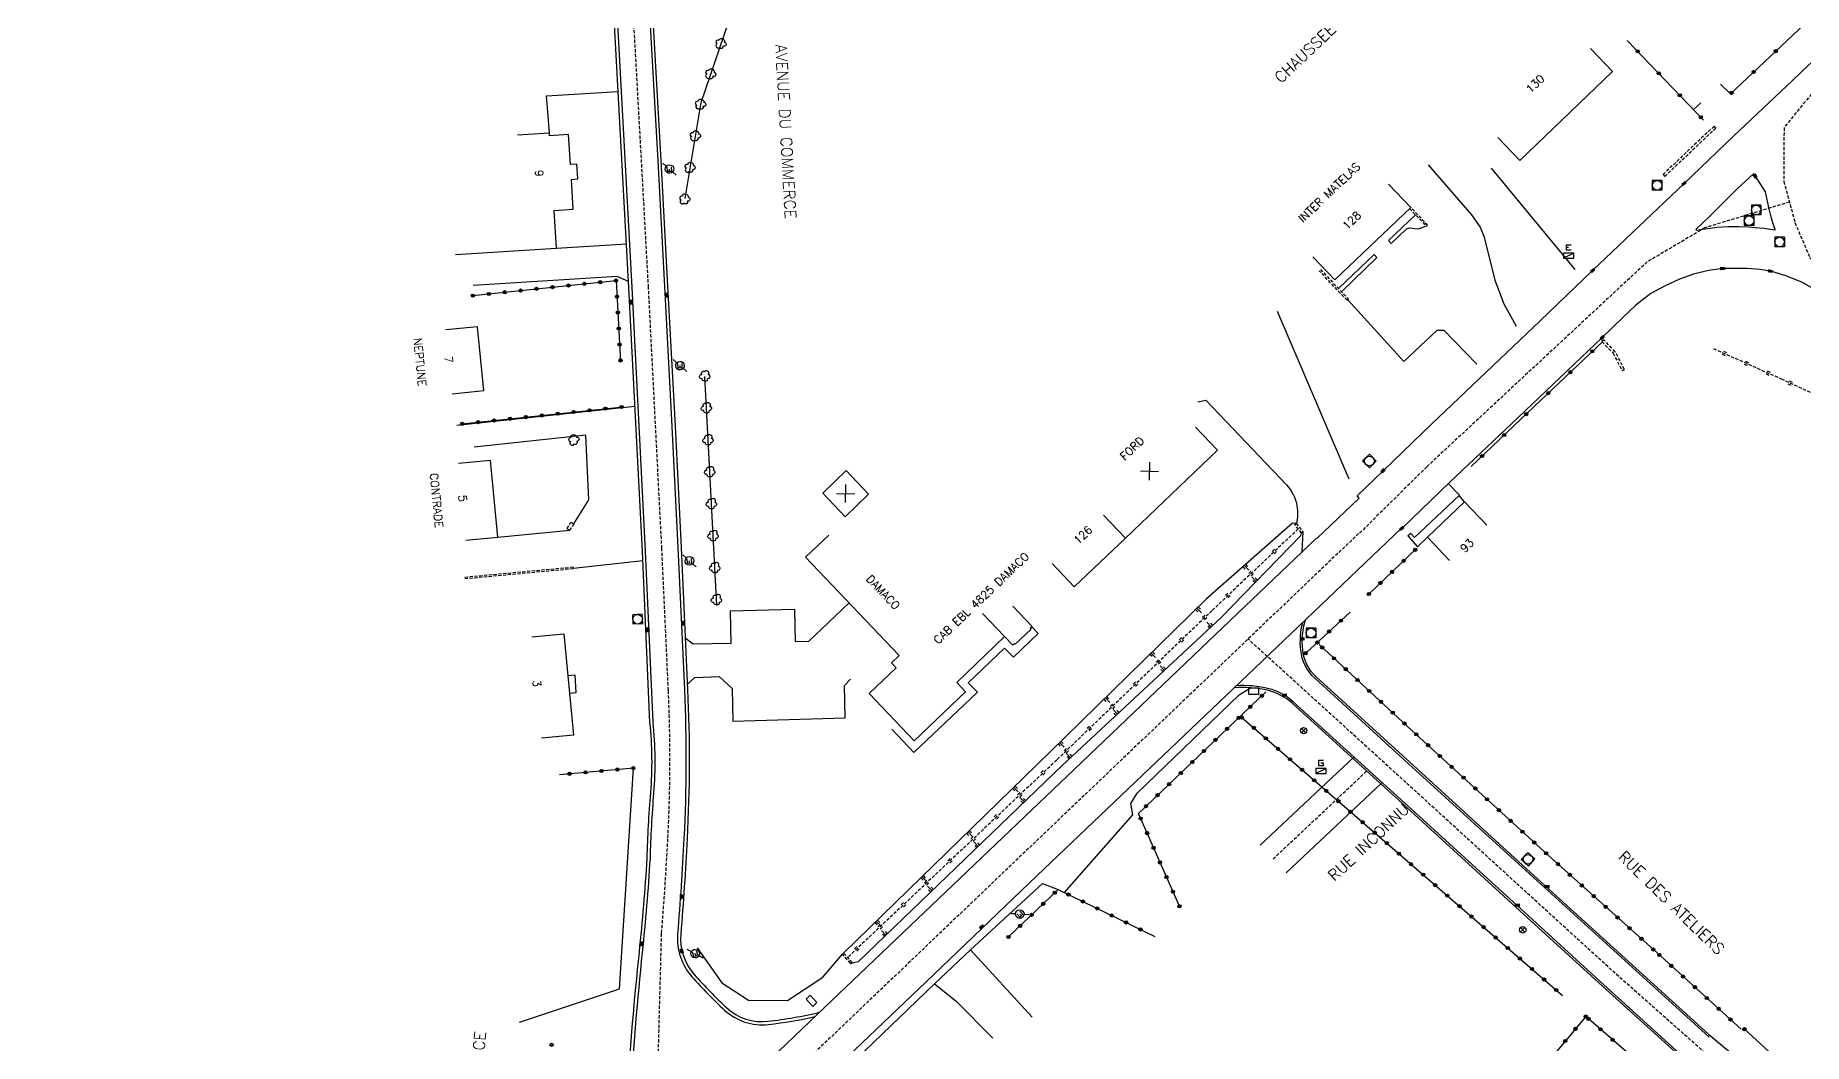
# Model space of a CAD drawing. Header units: millimetres. Extents: x 127000 to 128000, y 154000 to 154800.
# Drawn here: x 127500.4 to 127776.6, y 154248.5 to 154406 of the extents above; entities that cross this region are included whole.
import ezdxf
from ezdxf.enums import TextEntityAlignment as Align

# ---------------------------------------------------------------- set-up
doc = ezdxf.new("R2010")
doc.units = ezdxf.units.MM
doc.linetypes.add('DASHED', pattern=[0.75, 0.5, -0.25])
doc.layers.get('0').update_dxf_attribs({"linetype": 'CONTINUOUS'})
for name, color, linetype in [('W0001', 6, 'DASHED'), ('W0008', 7, 'CONTINUOUS'), ('W0100', 7, 'CONTINUOUS'), ('W0112', 1, 'DASHED'), ('W0211', 2, 'CONTINUOUS'), ('W0220', 5, 'DASHED'), ('W0300', 7, 'CONTINUOUS'), ('W0302', 3, 'CONTINUOUS'), ('W0322', 7, 'CONTINUOUS'), ('W0330', 7, 'CONTINUOUS'), ('W0334', 7, 'CONTINUOUS'), ('W0400', 7, 'CONTINUOUS'), ('W0420', 7, 'CONTINUOUS'), ('W0430', 7, 'CONTINUOUS'), ('W0432', 7, 'CONTINUOUS'), ('W0469', 7, 'CONTINUOUS'), ('W0471', 7, 'CONTINUOUS'), ('W0984', 7, 'CONTINUOUS'), ('W0989', 7, 'CONTINUOUS'), ('W0991', 7, 'CONTINUOUS'), ('W1102', 7, 'CONTINUOUS'), ('W1471', 7, 'CONTINUOUS')]:
    doc.layers.add(name, color=color, linetype=linetype)
doc.styles.get("Standard").update_dxf_attribs({"font": 'romans.shx', "width": 0.85})

# ---------------------------------------------------------------- blocks, each defined once
blk = doc.blocks.new('t322o')
at = {"color": 0, "linetype": 'Continuous'}
for radius in [0.25, 0.15]:
    blk.add_circle((0, 0), radius, dxfattribs=at)
blk = doc.blocks.new('T300')
for p, q in [((-0.8, 0.51), (-0.86, 0.34)), ((-0.86, 0.34), (-0.86, 0.17)), ((-0.86, 0.17), (-0.74, 0.06)), ((-0.69, 0.63), (-0.8, 0.51)), ((-0.8, -0.06), (-0.74, 0.06)), ((-0.74, 0.06), (-0.69, 0.11)), ((-0.57, 0.69), (-0.69, 0.63)), ((-0.46, 0.69), (-0.57, 0.69)), ((-0.29, 0.63), (-0.46, 0.69)), ((-0.29, 0.63), (-0.17, 0.74)), ((-0.23, 0.57), (-0.29, 0.63)), ((-0.17, 0.74), (-0.06, 0.8)), ((-0.06, 0.8), (0.06, 0.8)), ((0.06, 0.8), (0.23, 0.74)), ((0.23, 0.74), (0.34, 0.63)), ((0.34, 0.63), (0.4, 0.51)), ((0.46, 0.46), (0.34, 0.46)), ((0.4, 0.51), (0.4, 0.46)), ((0.57, 0.4), (0.46, 0.46)), ((0.57, 0.4), (0.69, 0.29)), ((0.69, 0.29), (0.74, 0.17)), ((0.74, 0.06), (0.69, -0.17)), ((0.74, 0.17), (0.74, 0.06)), ((-0.8, -0.17), (-0.8, -0.06)), ((-0.8, -0.23), (-0.8, -0.17)), ((-0.74, -0.34), (-0.8, -0.23)), ((-0.69, -0.4), (-0.74, -0.34)), ((-0.51, -0.46), (-0.69, -0.4)), ((-0.4, -0.46), (-0.51, -0.46)), ((-0.4, -0.46), (-0.34, -0.46)), ((-0.34, -0.46), (-0.34, -0.4)), ((-0.34, -0.51), (-0.34, -0.46)), ((-0.29, -0.63), (-0.34, -0.51)), ((-0.17, -0.74), (-0.29, -0.63)), ((-0.06, -0.8), (-0.17, -0.74)), ((0.06, -0.8), (-0.06, -0.8)), ((0.17, -0.74), (0.06, -0.8)), ((0.23, -0.69), (0.17, -0.74)), ((0.29, -0.46), (0.23, -0.46)), ((0.29, -0.63), (0.23, -0.69)), ((0.46, -0.4), (0.29, -0.46)), ((0.34, -0.51), (0.29, -0.63)), ((0.34, -0.51), (0.34, -0.46)), ((0.57, -0.34), (0.46, -0.4)), ((0.63, -0.29), (0.57, -0.34)), ((0.69, -0.17), (0.63, -0.29))]:
    blk.add_line(p, q)
blk = doc.blocks.new('t991o')
at = {"color": 0, "linetype": 'Continuous'}
for p, q in [((-1, 1), (1, -1)), ((-1, -1), (1, 1))]:
    blk.add_line(p, q, dxfattribs=at)
blk = doc.blocks.new('T400')
for p, q in [((-0.15, 0.3), (0.15, 0.3)), ((-0.15, -0.25), (-0.15, 0.3)), ((-0.15, 0.15), (0.15, 0.15)), ((-0.15, 0), (0.15, 0)), ((0.15, 0.3), (0.15, -0.25)), ((-0.15, -0.15), (0.15, -0.15)), ((-0.15, -0.25), (-0.15, -0.3)), ((-0.15, -0.3), (0.15, -0.3)), ((0.15, -0.3), (0.15, -0.25))]:
    blk.add_line(p, q)
blk = doc.blocks.new('T471')
for p, q in [((-0.333334, 0.333334), (-0.333334, -0.333334)), ((-0.333334, 0.333334), (0.333334, 0.333334)), ((-0.333334, 0), (0, 0)), ((0.500001, 0.500001), (1.000002, 1.000002)), ((-0.500001, -0.500001), (-1.000002, -1.000002)), ((-0.333334, -0.333334), (0.333334, -0.333334))]:
    blk.add_line(p, q)
blk.add_ellipse((0, 0), major_axis=(0.471405, 0.471405), ratio=1, start_param=5.4977871438, end_param=11.780972451)
blk = doc.blocks.new('T420')
for p, q in [((0.75, 0.75), (-0.75, 0.75)), ((-0.75, 0.75), (-0.75, -0.75)), ((0.75, 0.75), (0.75, -0.75)), ((0.75, -0.75), (-0.75, -0.75))]:
    blk.add_line(p, q)
blk.add_ellipse((0, 0), major_axis=(-0.53, 0.53), ratio=1, start_param=3.926991, end_param=10.210176)
blk = doc.blocks.new('t211o')
at = {"color": 0, "linetype": 'Continuous'}
for p, q in [((-0.29, 0.5), (-0.29, 0)), ((0, 1), (0, 0)), ((0.29, 0.5), (0.29, 0))]:
    blk.add_line(p, q, dxfattribs=at)
blk = doc.blocks.new('t220o')
at = {"color": 0, "linetype": 'Continuous'}
for p, q in [((-0.25, 0.25), (0.25, 0.25)), ((-0.25, -0.25), (0.25, -0.25))]:
    blk.add_line(p, q, dxfattribs=at)
blk = doc.blocks.new('T430')
at = {"flags": 128}
for points in [[(0.8, 0.8), (-0.8, 0.8)], [(-0.8, 0.8), (-0.8, 0)], [(0.8, 0.8), (-0.8, 0)], [(-0.8, 0), (0.8, 0)], [(-0.4, 2.1), (0.4, 2.1)], [(-0.4, 2.1), (-0.4, 1.3)], [(-0.4, 1.7), (0, 1.7)], [(-0.4, 1.3), (0.4, 1.3)], [(0.8, 0), (0.8, 0.8)]]:
    blk.add_lwpolyline(points, dxfattribs=at)
blk = doc.blocks.new('T1471')
at = {"color": 0, "linetype": 'Continuous', "flags": 128}
blk.add_lwpolyline([(-0.75, -0.5), (-0.75, 0.5), (0.75, 0.5), (0.75, -0.5), (-0.75, -0.5)], dxfattribs=at)
blk = doc.blocks.new('T469')
at = {"color": 0, "linetype": 'Continuous', "flags": 128}
for points in [[(-0.35, 0.35), (0.35, -0.35)], [(-0.35, -0.35), (0.35, 0.35)]]:
    blk.add_lwpolyline(points, dxfattribs=at)
at = {"color": 0, "linetype": 'Continuous'}
blk.add_circle((0, 0), 0.5, dxfattribs=at)
blk = doc.blocks.new('T432')
at = {"flags": 128}
for points in [[(0.8, 0.8), (-0.8, 0.8)], [(-0.8, 0.8), (-0.8, 0)], [(0.8, 0.8), (-0.8, 0)], [(-0.8, 0), (0.8, 0)], [(-0.4, 2.1), (-0.4, 1.3)], [(-0.4, 1.3), (0.4, 1.3)], [(-0.39, 2.1), (0.41, 2.1)], [(0, 1.7), (0.4, 1.7)], [(0.4, 1.3), (0.4, 1.7)], [(0.8, 0), (0.8, 0.8)]]:
    blk.add_lwpolyline(points, dxfattribs=at)

msp = doc.modelspace()

# ---------------------------------------------------------------- linework, layer by layer
at = {"layer": 'W0001'}
msp.add_line((127693.74, 154277.32), (127708.49, 154291.19), dxfattribs=at)
msp.add_lwpolyline([(127597.1, 154223.18), (127598.22, 154265.76, 0.007333), (127599.21, 154280.63, 0.024583), (127599.28, 154303.68), (127598.26, 154325.83), (127596.18, 154366.61), (127593.62, 154412.92), (127591.14, 154457.18), (127588.03, 154513.7), (127587.87, 154516.36, 0.434401), (127571.65, 154530.68), (127558.17, 154529.92), (127550.2, 154529.48, -0.257329), (127537.33, 154535.39, -0.146468), (127534.25, 154543.95), (127533.04, 154566.09, -0.144999), (127534.79, 154574.16, -0.121712), (127539.87, 154579.67, -0.133002), (127547.05, 154582.06), (127633.66, 154586.88)], format="xyb", dxfattribs=at)
for points in [[(127797.9, 154404.09), (127789.26, 154404.28), (127783.29, 154401.75), (127778.28, 154397.38), (127773.53, 154391.54), (127773.5, 154383.15), (127775.24, 154376.72), (127777.57, 154371.24), (127785.1, 154366.27), (127795.07, 154363.7), (127802.41, 154366.32), (127809.12, 154370.35), (127811.76, 154375.62), (127813.61, 154381.93), (127812.97, 154390.29), (127809.05, 154398.42), (127803.67, 154401.8), (127797.9, 154404.09)], [(127774.37, 154379.93), (127761.16, 154375.9), (127752.17, 154370.59), (127717.73, 154338.58), (127707.2, 154328.17)]]:
    msp.add_lwpolyline(points, dxfattribs=at)
at = {"layer": 'W0001', "flags": 128}
msp.add_lwpolyline([(127707.09, 154328.15), (127696.07, 154317.64), (127684.73, 154306.8), (127668.4, 154291.23), (127654.07, 154277.57), (127636.76, 154261.04), (127611.11, 154236.57), (127590.61, 154216.98), (127581.88, 154208.69), (127574.39, 154201.54), (127567.68, 154195.2, -0.051498), (127557.61, 154186.6, -0.013521), (127547.3, 154179.89, -0.05324), (127532.51, 154172.86, -0.006405), (127518.19, 154168.05), (127507.64, 154164.65), (127491.91, 154159.67), (127471.15, 154153.06), (127458.13, 154148.93), (127450.11, 154146.8, -0.021271), (127434.93, 154143.45)], format="xyb", dxfattribs=at)
msp.add_lwpolyline([(127762.31, 154246.05), (127747.08, 154259.54), (127735.29, 154270.28), (127716.5, 154287.43), (127689.83, 154311.68)], dxfattribs=at)
at = {"layer": 'W0008'}
for p, q in [((127768.74, 154384.35), (127767.58, 154383.22)), ((127691.72, 154279.49), (127706.32, 154293.21)), ((127695.77, 154275.15), (127710.66, 154289.17))]:
    msp.add_line(p, q, dxfattribs=at)
at = {"layer": 'W0008', "flags": 128}
for points in [[(127590.93, 154222.85), (127592.35, 154231.49, 0.024691), (127593.38, 154240.59, -0.010136), (127595.25, 154262.72, 0.010631), (127596.47, 154277.41, -0.013669), (127597.03, 154287.65, 0.0472), (127596.89, 154298.7), (127595.71, 154325.38), (127593.62, 154366.57), (127591.11, 154412.55)], [(127596.12, 154413.06), (127597.62, 154386.37), (127598.67, 154366.75), (127599.83, 154344.89), (127600.76, 154325.95), (127601.78, 154303.8, -0.024583), (127601.71, 154280.5, -0.007299), (127600.72, 154265.63, 0.205148), (127602.96, 154258.93, 0.023134), (127608.05, 154253.73, 0.21978), (127614.9, 154251.48, 0.025954), (127622.18, 154252.7, 0.563315)], [(127436.07, 154138.36, 0.001772), (127440.37, 154139.36, 0.024836), (127450.07, 154142.18), (127472.37, 154149.24), (127493.12, 154155.85), (127508.86, 154160.84), (127519.41, 154164.24, 0.006405), (127533.83, 154169.09, 0.05324), (127549.39, 154176.48, 0.013521), (127559.88, 154183.31, 0.051114), (127570.51, 154192.36), (127577.14, 154198.64), (127584.64, 154205.79), (127593.37, 154214.08), (127613.87, 154233.67), (127639.52, 154258.14), (127656.84, 154274.68), (127671.16, 154288.33), (127687.49, 154303.91), (127698.83, 154314.75), (127713.77, 154329)], [(127700.51, 154327.45), (127689.33, 154316.78), (127662.7, 154291.36), (127622.54, 154253.04), (127608.26, 154239.42), (127591.01, 154222.93), (127578.51, 154210.96), (127568.28, 154201.37, 0.003476), (127561.96, 154195.35, -0.043326), (127554.25, 154189.11, -0.0103), (127545.82, 154183.66), (127536.44, 154178.82), (127529.49, 154178.51), (127512.95, 154173.23), (127486.44, 154164.75), (127481.62, 154160.6), (127464.4, 154155.15), (127455.63, 154152.84, -0.024135), (127442.84, 154150.12, -0.003067), (127434.5, 154148.82)], [(127761.82, 154249.5), (127734.33, 154274.48), (127714.88, 154292.21), (127700.25, 154305.56, -0.184094), (127698.05, 154309.92, -0.086801), (127698.36, 154314.3)], [(127762.9, 154241.81), (127759.99, 154244.46), (127745.4, 154257.69), (127733.61, 154268.44), (127714.82, 154285.58), (127696.89, 154301.88, 0.124465), (127693.06, 154303.92, 0.077469), (127687.97, 154304.37)]]:
    msp.add_lwpolyline(points, format="xyb", dxfattribs=at)
at = {"layer": 'W0008'}
for points in [[(127700.57, 154327.39), (127707.17, 154333.68), (127706.85, 154334.04), (127710.91, 154337.96), (127718.54, 154345.27), (127735.43, 154361.37), (127743.63, 154369.24), (127754.9, 154379.95), (127757.91, 154382.83), (127765.67, 154390.26), (127774.88, 154398.93), (127777.28, 154401.26), (127778.94, 154402.71), (127779.91, 154403.54), (127781.04, 154404.38), (127782.43, 154405.18), (127783.9, 154405.8), (127785.93, 154406.44)], [(127768.73, 154384.32), (127768.89, 154384.2), (127769.01, 154383.98), (127770.59, 154381.54), (127770.78, 154380.55), (127771.11, 154379.07), (127771.49, 154377.6), (127771.78, 154376.6), (127772.12, 154375.71), (127772.11, 154375.54), (127770.37, 154375.8), (127768.97, 154375.92), (127768.01, 154376.01), (127766.47, 154376.06), (127764.74, 154376.06), (127763.02, 154375.95), (127761.57, 154375.76), (127760.49, 154375.57), (127759.91, 154375.48), (127759.76, 154375.64), (127761.92, 154377.73), (127766.17, 154381.93), (127767.58, 154383.22)], [(127778.86, 154365.98), (127776.44, 154367.36), (127773.97, 154368.37), (127772.13, 154368.93), (127771.39, 154369.12), (127769.79, 154369.39), (127767.79, 154369.55), (127765.54, 154369.57), (127763.93, 154369.55), (127761.76, 154369.26), (127759.39, 154368.67), (127757.2, 154367.89), (127754.95, 154366.86), (127752.74, 154365.67), (127750.37, 154363.82), (127748.32, 154361.85), (127745.11, 154358.75), (127732.02, 154346.26), (127721.36, 154336.16), (127713.83, 154328.95)], [(127761.76, 154249.96), (127767.02, 154245.56), (127770.22, 154242.54), (127776.21, 154237.16), (127781.21, 154232.55), (127785.44, 154228.55), (127789.1, 154224.95), (127793.57, 154220.59), (127798.45, 154215.61), (127805.31, 154208.31), (127812.37, 154200.79), (127814.94, 154198.02), (127820.98, 154191.71), (127830.97, 154181.04), (127842.63, 154168.64), (127846.3, 154164.68), (127853.63, 154156.96), (127860.96, 154149.2), (127864.38, 154145.51), (127870.19, 154139.3), (127873.8, 154135.3), (127875.09, 154133.48), (127876.03, 154131.8), (127876.61, 154129.88)]]:
    msp.add_lwpolyline(points, dxfattribs=at)
at = {"layer": 'W0100'}
for p, q in [((127685.05, 154341.16), (127681.59, 154344.77)), ((127662.68, 154319.84), (127659.25, 154323.47))]:
    msp.add_line(p, q, dxfattribs=at)
for points in [[(127743.28, 154403.91), (127746.74, 154400.31), (127732.28, 154386.4), (127728.81, 154390.01)], [(127566.03, 154371.74), (127581.81, 154372.71), (127581.43, 154378.62), (127584.43, 154378.8), (127584.15, 154383.47), (127585.14, 154383.53), (127585, 154385.86), (127584.01, 154385.8), (127583.7, 154390.46), (127580.73, 154390.29), (127580.71, 154390.69), (127575.72, 154390.39)], [(127699.92, 154371.39), (127703.37, 154367.77), (127715.23, 154379.09), (127711.78, 154382.71)], [(127565.5, 154349.98), (127570.47, 154350.48), (127569.48, 154360.45), (127564.5, 154359.95)], [(127685.05, 154341.16), (127670.7, 154327.42), (127662.68, 154319.84)], [(127567.67, 154327.13), (127572.65, 154327.61), (127571.5, 154339.55), (127566.52, 154339.07)], [(127727.1, 154329.48), (127723.65, 154333.1), (127717.86, 154327.58), (127721.3, 154323.96)], [(127624.34, 154327.89), (127620.72, 154324.44), (127635.34, 154309.11), (127634.15, 154307.97), (127634.86, 154307.2), (127630.66, 154303.18), (127637.68, 154295.78), (127645.71, 154303.44), (127644.33, 154304.88), (127651.79, 154312.05), (127653.06, 154310.73), (127653.34, 154311), (127653.47, 154310.87), (127655.93, 154313.21), (127655.8, 154313.35), (127656.09, 154313.63), (127653.07, 154316.79)], [(127577.96, 154312.02), (127582.93, 154312.51), (127584.47, 154296.67), (127579.49, 154296.19)]]:
    msp.add_lwpolyline(points, dxfattribs=at)
msp.add_lwpolyline([(127627.07, 154338.01), (127630.56, 154334.31), (127626.89, 154330.77), (127623.4, 154334.48)], close=True, dxfattribs=at)
at = {"layer": 'W0112'}
for p, q in [((127754.91, 154383.93), (127762.87, 154391.49)), ((127762.87, 154391.49), (127762.6, 154391.78)), ((127747.17, 154356.56), (127745.38, 154358.41)), ((127748.6, 154353.78), (127747.17, 154356.56))]:
    msp.add_line(p, q, dxfattribs=at)
for points in [[(127762.6, 154391.78), (127754.63, 154384.23), (127754.91, 154383.93)], [(127715.04, 154378.91), (127717.67, 154376.15), (127717.87, 154376.32), (127715.23, 154379.09)], [(127701.13, 154369.4), (127705.5, 154364.76), (127705.29, 154364.58), (127700.92, 154369.21)], [(127745.38, 154358.41), (127745.1, 154358.13), (127746.84, 154356.33)], [(127746.84, 154356.33), (127748.24, 154353.6), (127748.6, 154353.78)], [(127567.48, 154321.12), (127584.44, 154322.7), (127584.43, 154322.88), (127567.47, 154321.3)]]:
    msp.add_lwpolyline(points, dxfattribs=at)
for points in [[(127583.45, 154328.92), (127584.07, 154329.93), (127584.52, 154329.66), (127583.9, 154328.66)], [(127698.42, 154328.44), (127698.19, 154328.25), (127697.08, 154329.56), (127697.31, 154329.74)], [(127628, 154261.11), (127627.82, 154260.94), (127627.73, 154261.04), (127626.46, 154262.44), (127626.64, 154262.61)]]:
    msp.add_lwpolyline(points, close=True, dxfattribs=at)
at = {"layer": 'W0211'}
for points in [[(127694.36, 154362.89), (127705.57, 154336.71)], [(127697.31, 154329.74), (127696.77, 154329.78), (127683.31, 154317.94), (127658.86, 154293.99), (127626.64, 154262.61)], [(127628, 154261.11), (127628.98, 154261.31), (127660.86, 154291.98), (127685.64, 154315.05), (127698.08, 154327.85), (127698.19, 154328.25)]]:
    msp.add_lwpolyline(points, dxfattribs=at)
at = {"layer": 'W0220'}
for points in [[(127762.5, 154357.05), (127773.08, 154352.32), (127789.03, 154344.99), (127795.25, 154341.68), (127799.24, 154338.61), (127801.46, 154335.46), (127802.54, 154332.45), (127802.9, 154329.35), (127802.67, 154326), (127801.14, 154321.82), (127797.72, 154316.18), (127794.11, 154310.27), (127792.49, 154306.41), (127791.86, 154303.14), (127791.41, 154299.93)], [(127697.66, 154328.88), (127684.16, 154316.09), (127659.93, 154292.77), (127627.26, 154261.92)]]:
    msp.add_lwpolyline(points, dxfattribs=at)
at = {"layer": 'W0302'}
for points in [[(127601.88, 154380.46), (127604.38, 154395.46), (127609.43, 154410.27), (127616.1, 154425.89)], [(127604.94, 154352.7), (127606.8, 154316.94)]]:
    msp.add_lwpolyline(points, dxfattribs=at)
at = {"layer": 'W0322'}
for p, q in [((127749.04, 154405.18), (127760.96, 154392.73)), ((127759.38, 154394.39), (127760.54, 154395.45))]:
    msp.add_line(p, q, dxfattribs=at)
for points in [[(127763.63, 154398.36), (127765.16, 154396.84), (127778.38, 154409.26)], [(127568.75, 154365.31), (127591.11, 154367.68), (127591.82, 154354.91)], [(127724.65, 154338.63), (127733.53, 154347.06), (127745.21, 154358.16)], [(127567.09, 154345.29), (127592.2, 154347.95)], [(127708.69, 154318.71), (127716.2, 154325.87)], [(127698.82, 154309.46), (127705.75, 154315.86)], [(127766.82, 154250.74), (127753.12, 154263.19), (127737.31, 154277.34), (127715.42, 154297.41), (127700.91, 154310.82)], [(127679.1, 154269.93), (127672.69, 154284.43), (127692.61, 154303.43)], [(127688.83, 154299.43), (127738.92, 154256.02)], [(127593.81, 154291.51), (127582.3, 154290.49)], [(127652.41, 154265.14), (127660.14, 154272.55), (127675.27, 154265.23)], [(127763.6, 154234.47), (127742.57, 154252.72), (127735.94, 154244.82)], [(127796.83, 154223.14), (127789.15, 154230.52), (127781.75, 154237.51), (127767.29, 154250.78)]]:
    msp.add_lwpolyline(points, dxfattribs=at)
at = {"layer": 'W0330'}
for points in [[(127740.9, 154369.39), (127727.82, 154385.22)], [(127576.03, 154251.84), (127591.64, 154257.04), (127593.81, 154291.51)], [(127603.77, 154263.45), (127607.61, 154257.98), (127611.82, 154255.26), (127617.87, 154255.23), (127623.42, 154258.89), (127626.46, 154262.44)]]:
    msp.add_lwpolyline(points, dxfattribs=at)
at = {"layer": 'W0334', "flags": 128}
for points in [[(127590.33, 154222.27), (127591.85, 154231.57, 0.024691), (127592.88, 154240.62, -0.010136), (127594.75, 154262.77, 0.010625), (127595.97, 154277.43, -0.013658), (127596.53, 154287.69, 0.047267), (127596.4, 154298.66), (127595.22, 154325.36), (127593.12, 154366.54), (127590.61, 154412.52)], [(127596.62, 154413.09), (127598.12, 154386.4), (127599.17, 154366.77), (127600.33, 154344.91), (127601.26, 154325.97), (127602.28, 154303.82, -0.024583), (127602.21, 154280.47, -0.007299), (127601.22, 154265.59, 0.205148), (127603.33, 154259.26, 0.023134), (127608.39, 154254.09, 0.21978), (127614.84, 154251.97, 0.028994), (127622.9, 154253.38, 0.025954)], [(127681.98, 154348.72), (127683.23, 154348.99), (127695.83, 154335.75, -0.150386), (127697.46, 154332.47, -0.09545), (127697.39, 154329.69, 2.53277)], [(127761.76, 154249.96), (127734.53, 154274.7), (127715.08, 154292.43), (127700.45, 154305.79, -0.184094), (127698.35, 154309.95, -0.096712), (127698.78, 154314.7)], [(127762.96, 154241.35), (127759.79, 154244.24), (127745.2, 154257.47), (127733.41, 154268.21), (127714.62, 154285.36), (127696.69, 154301.66, 0.124465), (127692.99, 154303.63, 0.083089), (127687.63, 154304.04)]]:
    msp.add_lwpolyline(points, format="xyb", dxfattribs=at)
at = {"layer": 'W0334'}
for points in [[(127580.71, 154390.69), (127580.41, 154394.65), (127580.25, 154396.51), (127591.45, 154397.21)], [(127717.93, 154385.76), (127724.73, 154377.91), (127726.05, 154375.99), (127726.68, 154374.44), (127728.36, 154367.72), (127729.78, 154364.02), (127731.69, 154360.56)], [(127717.67, 154376.15), (127716.32, 154375.68), (127715, 154375.83), (127714.54, 154375.67), (127712.19, 154373.43), (127711.73, 154373.9), (127715.97, 154377.93)], [(127581.81, 154372.71), (127592.75, 154373.4)], [(127703.94, 154366.42), (127709.5, 154371.72), (127709.94, 154371.26), (127704.42, 154365.91)], [(127593.07, 154367.53), (127591.3, 154368.29), (127568.81, 154366.89)], [(127705.38, 154364.66), (127714.16, 154355.05), (127719.37, 154359.93), (127720.38, 154359.94), (127725.54, 154354.61)], [(127566.24, 154345.07), (127594.06, 154348.03)], [(127584.52, 154329.66), (127586.86, 154333.41), (127586.4, 154343.51), (127568.95, 154341.67)], [(127722.77, 154334.07), (127722.87, 154334.13), (127721.1, 154335.99)], [(127723.65, 154333.1), (127722.77, 154334.07), (127715.83, 154327.52), (127715.25, 154328.17), (127714.79, 154327.78), (127716.26, 154326.09), (127717.86, 154327.58)], [(127572.65, 154327.61), (127583.9, 154328.66)], [(127698.29, 154325.33), (127698.42, 154328.44)], [(127595.28, 154323.87), (127584.44, 154322.7)], [(127627.5, 154317.33), (127621.15, 154311.31), (127619.16, 154311.26), (127619.01, 154316.31), (127608.92, 154316.02), (127609.03, 154311), (127603.17, 154310.85), (127601.91, 154311.79)], [(127656.03, 154313.57), (127657.04, 154312.52), (127653.17, 154308.83), (127651.77, 154310.25), (127646.13, 154304.85), (127647.54, 154303.36), (127637.62, 154293.96), (127634.18, 154297.59)], [(127583.83, 154303.24), (127584.88, 154303.34), (127584.7, 154306.03), (127583.57, 154305.92)], [(127602.24, 154304.6), (127603.43, 154305.69), (127607.21, 154305.85), (127609.24, 154303.93), (127609.34, 154298.85), (127626.91, 154299.37), (127626.79, 154304.42), (127627.73, 154305.39)], [(127661.15, 154272.07), (127671.83, 154284.23), (127671.52, 154285.99), (127672.48, 154287.59), (127688.43, 154302.94), (127690.21, 154304.07)], [(127598.56, 154216.67), (127603.9, 154222.12), (127611.1, 154229.18), (127614.94, 154232.87), (127640.86, 154257.85), (127646.47, 154263.12), (127657.74, 154273.5), (127660.14, 154272.55)], [(127656.12, 154252.61), (127646.47, 154263.12)], [(127640.86, 154257.85), (127644.16, 154255.16), (127649.98, 154249.35)]]:
    msp.add_lwpolyline(points, dxfattribs=at)
msp.add_lwpolyline([(127622.47, 154254.9), (127621.85, 154254.28), (127620.8, 154255.41), (127621.42, 154256.03)], close=True, dxfattribs=at)
at = {"layer": 'W1102'}
for p, q in [((127670.7, 154327.42), (127667.24, 154331.03)), ((127651.79, 154312.05), (127648.33, 154315.66))]:
    msp.add_line(p, q, dxfattribs=at)

# ---------------------------------------------------------------- block references
at = {"layer": 'W0211'}
for p, rotation in [((127689.26, 154323.18), 221.3514624417879), ((127691.11, 154320.68), 45.84009114132328), ((127681.83, 154316.49), 224.416269344729), ((127684.07, 154313.58), 42.9481793125863), ((127674.69, 154309.49), 224.416269344729), ((127676.75, 154306.77), 42.9481793125863), ((127667.54, 154302.49), 224.416269344729), ((127669.43, 154299.95), 42.9481793125863), ((127660.4, 154295.49), 224.416269344729), ((127662.11, 154293.14), 42.9481793125863), ((127653.24, 154288.51), 224.238899416165), ((127654.88, 154286.23), 43.8936757434764), ((127646.08, 154281.54), 224.238899416165), ((127647.68, 154279.29), 43.8936757434764), ((127638.91, 154274.56), 224.238899416165), ((127640.47, 154272.36), 43.8936757434764), ((127631.75, 154267.58), 224.238899416165), ((127633.26, 154265.43), 43.8936757434764)]:
    msp.add_blockref('t211o', p, dxfattribs=dict(at, rotation=rotation))
at = {"layer": 'W0220'}
for p, rotation in [((127764.21, 154356.29), 335.9246002194807), ((127767.63, 154354.76), 335.9246002194807), ((127767.63, 154354.76), 335.9246002194807), ((127767.63, 154354.76), 335.9246002194807), ((127767.63, 154354.76), 335.9246002194807), ((127767.63, 154354.76), 335.9246002194807), ((127767.63, 154354.76), 335.9246002194807), ((127771.05, 154353.23), 335.9246002194807), ((127771.05, 154353.23), 335.9246002194807), ((127771.05, 154353.23), 335.9246002194807), ((127771.05, 154353.23), 335.9246002194807), ((127771.05, 154353.23), 335.9246002194807), ((127774.47, 154351.68), 335.3188515555347), ((127774.47, 154351.68), 335.3188515555347), ((127774.47, 154351.68), 335.3188515555347), ((127774.47, 154351.68), 335.3188515555347), ((127693.92, 154325.34), 223.46718321595), ((127690.29, 154321.9), 223.46718321595), ((127686.67, 154318.46), 223.46718321595), ((127683.04, 154315.02), 223.895940512748), ((127679.44, 154311.55), 223.895940512748), ((127675.84, 154308.08), 223.895940512748), ((127672.24, 154304.62), 223.895940512748), ((127668.63, 154301.15), 223.895940512748), ((127665.03, 154297.68), 223.895940512748), ((127661.43, 154294.21), 223.895940512748), ((127657.8, 154290.77), 223.367367005343), ((127654.17, 154287.33), 223.367367005343), ((127650.53, 154283.9), 223.367367005343), ((127646.9, 154280.47), 223.367367005343), ((127643.27, 154277.03), 223.367367005343), ((127639.63, 154273.6), 223.367367005343), ((127636, 154270.17), 223.367367005343), ((127632.36, 154266.73), 223.367367005343), ((127628.73, 154263.3), 223.367367005343)]:
    msp.add_blockref('t220o', p, dxfattribs=dict(at, rotation=rotation))
at = {"layer": 'W0300'}
for p, rotation in [((127607.54, 154404.73), 71.15460973531891), ((127605.93, 154400), 71.15460973531891), ((127604.34, 154395.26), 80.5571869225492), ((127603.52, 154390.33), 80.5571869225492), ((127602.7, 154385.39), 80.5571869225492), ((127601.88, 154380.46), 80.5571869225492), ((127604.94, 154352.7), 272.980167997007), ((127605.2, 154347.71), 272.980167997007), ((127584.53, 154342.85), 95.5171008776933), ((127605.46, 154342.71), 272.980167997007), ((127605.72, 154337.72), 272.980167997007), ((127605.98, 154332.73), 272.980167997007), ((127606.24, 154327.73), 272.980167997007), ((127606.5, 154322.74), 272.980167997007), ((127606.76, 154317.75), 272.980167997007)]:
    msp.add_blockref('T300', p, dxfattribs=dict(at, rotation=rotation))
at = {"layer": 'W0322'}
for p, rotation in [((127750.68, 154403.46), 313.7330475112079), ((127772.24, 154403.5), 43.20140350963742), ((127753.97, 154400.03), 313.7330475112079), ((127768.78, 154400.25), 43.20140350963742), ((127757.25, 154396.6), 313.7330475112079), ((127765.32, 154396.99), 43.20140350963742), ((127760.54, 154393.17), 313.7330475112079), ((127588.64, 154367.42), 6.061586957939314), ((127591.11, 154367.67), 273.1856934182189), ((127568.75, 154365.31), 6.061586957939314), ((127571.24, 154365.57), 6.061586957939314), ((127573.72, 154365.84), 6.061586957939314), ((127576.21, 154366.1), 6.061586957939314), ((127578.69, 154366.37), 6.061586957939314), ((127581.18, 154366.63), 6.061586957939314), ((127583.67, 154366.89), 6.061586957939314), ((127586.15, 154367.16), 6.061586957939314), ((127591.25, 154365.17), 273.1856934182189), ((127591.39, 154362.67), 273.1856934182189), ((127591.53, 154360.18), 273.1856934182189), ((127591.66, 154357.68), 273.1856934182189), ((127743.59, 154356.62), 43.56377346326072), ((127591.8, 154355.19), 273.1856934182189), ((127740.15, 154353.35), 43.56377346326072), ((127591.95, 154347.92), 6.04487259890216), ((127736.71, 154350.08), 43.56377346326072), ((127567.09, 154345.29), 6.04487259890216), ((127569.57, 154345.55), 6.04487259890216), ((127572.06, 154345.81), 6.04487259890216), ((127574.55, 154346.08), 6.04487259890216), ((127577.03, 154346.34), 6.04487259890216), ((127579.52, 154346.6), 6.04487259890216), ((127582, 154346.87), 6.04487259890216), ((127584.49, 154347.13), 6.04487259890216), ((127586.98, 154347.39), 6.04487259890216), ((127589.46, 154347.66), 6.04487259890216), ((127733.27, 154346.8), 43.47092558879878), ((127729.82, 154343.54), 43.47092558879878), ((127726.37, 154340.27), 43.47092558879878), ((127714.12, 154323.89), 43.62568395459299), ((127715.93, 154325.61), 43.62568395459299), ((127710.5, 154320.44), 43.62568395459299), ((127712.31, 154322.16), 43.62568395459299), ((127708.69, 154318.71), 43.62568395459299), ((127702.49, 154312.85), 42.71429800101171), ((127704.33, 154314.54), 42.71429800101171), ((127698.82, 154309.46), 42.71429800101171), ((127700.66, 154311.15), 42.71429800101171), ((127701.41, 154310.36), 137.254207142501), ((127703.24, 154308.66), 137.254207142501), ((127705.08, 154306.97), 137.254207142501), ((127706.91, 154305.27), 137.254207142501), ((127690.17, 154301.1), 43.64879401264149), ((127691.98, 154302.82), 43.64879401264149), ((127708.75, 154303.57), 137.254207142501), ((127710.58, 154301.88), 137.254207142501), ((127688.36, 154299.37), 43.64879401264149), ((127688.83, 154299.43), 319.0893138811449), ((127712.42, 154300.18), 137.254207142501), ((127714.26, 154298.48), 137.254207142501), ((127684.74, 154295.92), 43.64879401264149), ((127686.55, 154297.65), 43.64879401264149), ((127690.72, 154297.8), 319.0893138811449), ((127692.61, 154296.16), 319.0893138811449), ((127716.1, 154296.79), 137.49031162), ((127682.93, 154294.2), 43.64879401264149), ((127694.5, 154294.52), 319.0893138811449), ((127696.38, 154292.88), 319.0893138811449), ((127717.94, 154295.1), 137.49031162), ((127719.78, 154293.41), 137.49031162), ((127583.85, 154290.63), 185.051675699919), ((127586.34, 154290.85), 185.051675699919), ((127588.83, 154291.07), 185.051675699919), ((127591.32, 154291.29), 185.051675699919), ((127593.81, 154291.51), 185.051675699919), ((127679.31, 154290.75), 43.64879401264149), ((127681.12, 154292.47), 43.64879401264149), ((127698.27, 154291.25), 319.0893138811449), ((127721.62, 154291.72), 137.49031162), ((127723.47, 154290.03), 137.49031162), ((127675.69, 154287.29), 43.64879401264149), ((127677.5, 154289.02), 43.64879401264149), ((127700.16, 154289.61), 319.0893138811449), ((127702.05, 154287.97), 319.0893138811449), ((127725.31, 154288.34), 137.49031162), ((127673.89, 154285.57), 43.64879401264149), ((127703.94, 154286.34), 319.0893138811449), ((127705.83, 154284.7), 319.0893138811449), ((127727.15, 154286.65), 137.49031162), ((127729, 154284.96), 137.49031162), ((127673.04, 154283.65), 113.84968055322), ((127707.72, 154283.06), 319.0893138811449), ((127730.84, 154283.27), 137.49031162), ((127732.68, 154281.59), 137.49031162), ((127674.05, 154281.37), 113.84968055322), ((127675.06, 154279.08), 113.84968055322), ((127709.61, 154281.42), 319.0893138811449), ((127711.5, 154279.79), 319.0893138811449), ((127734.52, 154279.9), 137.49031162), ((127676.07, 154276.79), 113.84968055322), ((127713.39, 154278.15), 319.0893138811449), ((127715.28, 154276.51), 319.0893138811449), ((127736.37, 154278.21), 137.49031162), ((127738.22, 154276.53), 138.170480623398), ((127677.08, 154274.51), 113.84968055322), ((127717.17, 154274.88), 319.0893138811449), ((127719.06, 154273.24), 319.0893138811449), ((127740.08, 154274.86), 138.170480623398), ((127659.63, 154272.06), 43.78913858587621), ((127661.77, 154271.77), 334.1825614820854), ((127664.02, 154270.68), 334.1825614820854), ((127678.09, 154272.22), 113.84968055322), ((127720.95, 154271.6), 319.0893138811449), ((127741.95, 154273.19), 138.170480623398), ((127743.81, 154271.53), 138.170480623398), ((127656.02, 154268.6), 43.78913858587621), ((127657.83, 154270.33), 43.78913858587621), ((127666.27, 154269.59), 334.1825614820854), ((127668.52, 154268.5), 334.1825614820854), ((127679.1, 154269.93), 113.84968055322), ((127722.84, 154269.96), 319.0893138811449), ((127724.72, 154268.33), 319.0893138811449), ((127745.67, 154269.86), 138.170480623398), ((127747.53, 154268.19), 138.170480623398), ((127652.41, 154265.14), 43.78913858587621), ((127654.22, 154266.87), 43.78913858587621), ((127670.77, 154267.41), 334.1825614820854), ((127673.02, 154266.32), 334.1825614820854), ((127726.61, 154266.69), 319.0893138811449), ((127728.5, 154265.05), 319.0893138811449), ((127749.4, 154266.52), 138.170480623398), ((127730.39, 154263.42), 319.0893138811449), ((127751.26, 154264.86), 138.170480623398), ((127753.12, 154263.19), 138.170480623398), ((127754.06, 154262.33), 137.7466791097999), ((127732.28, 154261.78), 319.0893138811449), ((127734.17, 154260.14), 319.0893138811449), ((127755.91, 154260.65), 137.7466791097999), ((127736.06, 154258.5), 319.0893138811449), ((127737.95, 154256.87), 319.0893138811449), ((127757.76, 154258.97), 137.7466791097999), ((127759.61, 154257.29), 137.7466791097999), ((127761.47, 154255.61), 137.7466791097999), ((127763.32, 154253.93), 137.7466791097999), ((127742.57, 154252.72), 230.003480176133), ((127742.99, 154252.36), 139.044603967466), ((127765.17, 154252.25), 137.7466791097999), ((127739.36, 154248.89), 230.003480176133), ((127740.97, 154250.81), 230.003480176133), ((127744.88, 154250.72), 139.044603967466), ((127746.77, 154249.08), 139.044603967466), ((127767.35, 154250.73), 137.4470873063501), ((127581.04, 154248.3), 176.284475232749)]:
    msp.add_blockref('t322o', p, dxfattribs=dict(at, rotation=rotation))
at = {"layer": 'W0400'}
for p, rotation in [((127769.01, 154383.98), 29.82552923243014), ((127757.91, 154382.83), 133.7673918493137), ((127743.63, 154369.24), 133.8251327655697), ((127763.93, 154369.55), 270.51467402732), ((127771.39, 154369.12), 255.4202527450727), ((127599.01, 154365.36), 183.3762742039778), ((127593.46, 154364.28), 183.3762742039778), ((127745.11, 154358.75), 313.9906185107864), ((127710.91, 154337.96), 133.9530711582325), ((127713.83, 154328.95), 313.791358225016), ((127596.07, 154313.13), 2.980167997006964), ((127601.56, 154314.2), 2.980167997006964), ((127698.3, 154311.71), 90), ((127695.54, 154302.93), 90), ((127601.32, 154271.45), 357.517737778772), ((127736.55, 154273.04), 90), ((127731.89, 154270.12), 90), ((127648.22, 154266.74), 312.549352700969), ((127595.13, 154264.05), 175.1994905482326), ((127601.35, 154262.97), 198.525744608576)]:
    msp.add_blockref('T400', p, dxfattribs=dict(at, rotation=rotation))
at = {"layer": 'W0420'}
for p in [(127753.71, 154382.53), (127769.18, 154378.69), (127768.08, 154377.03), (127772.83, 154373.7), (127699.64, 154312.62)]:
    msp.add_blockref('T420', p, dxfattribs=at)
for p, rotation in [((127708.77, 154339.48), 314.722638252665), ((127594.5, 154314.77), 272.980167997007), ((127733.56, 154277.28), 138.170480623398)]:
    msp.add_blockref('T420', p, dxfattribs=dict(at, rotation=rotation))
at = {"layer": 'W0430'}
msp.add_blockref('T430', (127739.89, 154371.17), dxfattribs=at)
at = {"layer": 'W0432'}
msp.add_blockref('T432', (127701.2, 154290.65), dxfattribs=at)
at = {"layer": 'W0469'}
for p in [(127698.5, 154297.37), (127732.72, 154266.26)]:
    msp.add_blockref('T469', p, dxfattribs=at)
at = {"layer": 'W0471'}
for p, rotation in [((127599.46, 154385.08), 93.37627420397777), ((127601.1, 154354.38), 93.37627420397777), ((127602.58, 154323.89), 93.37627420397777), ((127654.17, 154268.72), 132.549352700969), ((127603.46, 154262.54), 108.525744608576)]:
    msp.add_blockref('T471', p, dxfattribs=dict(at, rotation=rotation))
at = {"layer": 'W0991'}
for p, rotation in [((127674.42, 154337.9), 313.7708927477944), ((127626.98, 154334.39), 43.34174612574918)]:
    msp.add_blockref('t991o', p, dxfattribs=dict(at, rotation=rotation))
at = {"layer": 'W1471'}
msp.add_blockref('T1471', (127690.68, 154303.54), dxfattribs=at)

# ---------------------------------------------------------------- texts
at = {"layer": 'W0984'}
for s, rotation, p in [('INTER MATELAS', 43.6751, (127702.5, 154381.44)), ('NEPTUNE', 275.689, (127560.48, 154354.94)), ('FORD', 43.7709, (127671.71, 154341.45)), ('CONTRADE', 275.5171, (127563.07, 154333.33)), ('CAB EBL 4825 DAMACO', 43.6206, (127648.15, 154318.06)), ('DAMACO', 313.6516, (127632.82, 154318.99))]:
    msp.add_text(s, height=1.25, rotation=rotation, dxfattribs=at).set_placement(p, align=Align.MIDDLE)
at = {"layer": 'W0989'}
for s, rotation, p in [('CHAUSSEE D ASSE', 43.7813, (127702.24, 154406.55)), ('AVENUE DU COMMERCE', 273.2107, (127617.63, 154390.94)), ('RUE INCONNU', 43.2365, (127708.65, 154279.95)), ('RUE DES ATELIERS', 315.7068, (127755.94, 154270.5)), ('AVENUE DU COMMERCE', 84.9847, (127568.72, 154236.8))]:
    msp.add_text(s, height=1.75, rotation=rotation, dxfattribs=at).set_placement(p, align=Align.MIDDLE)
at = {"layer": 'W0991'}
for s, rotation, p in [('130', 43.8705, (127734.66, 154398.4)), ('9', 273.558, (127579.11, 154384.41)), ('128', 43.6751, (127706.01, 154377.06)), ('7', 275.689, (127564.96, 154355.34)), ('5', 275.5171, (127567.16, 154333.65)), ('126', 43.38, (127664.02, 154327.93)), ('93', 43.5864, (127724.01, 154326.28)), ('3', 275.5336, (127578.75, 154304.75))]:
    msp.add_text(s, height=1.25, rotation=rotation, dxfattribs=at).set_placement(p, align=Align.MIDDLE)

doc.saveas('drawing.dxf')
